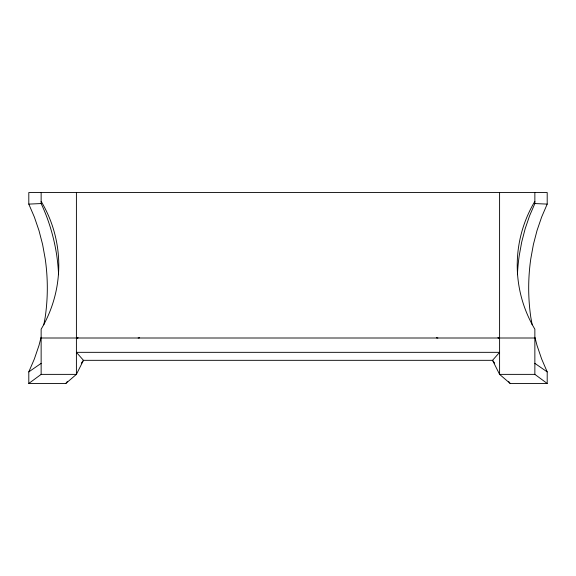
<?xml version="1.0" encoding="UTF-8"?>
<svg xmlns="http://www.w3.org/2000/svg" width="576" height="576" viewBox="0 0 576 576"><rect width="100%" height="100%" fill="white"/><g stroke="black" fill="none" stroke-linecap="round" stroke-linejoin="round"><path stroke-width="0.86" d="M43.826 324.778L45.209 317.203A203.796 203.796 0 0 0 45.209 258.797L42.602 244.483L38.974 230.53L34.358 217.03L28.8 204.106L28.8 192.535L547.2 192.535L547.2 204.106L541.642 217.03L537.026 230.53L533.398 244.483L530.791 258.797A203.796 203.796 0 0 0 530.791 317.203L532.174 324.778M41.105 337.262L38.974 345.47L34.358 358.97L28.8 371.894L28.8 383.465L65.83 383.465L76.406 374.371L83.462 360.324L492.538 360.324L499.594 352.332L76.406 352.332L83.462 360.324L81.324 363.125M534.859 192.535L534.859 203.558L529.56 215.863L525.168 228.722L521.712 242.014L519.228 255.643A194.09 194.09 0 0 0 517.421 274.723M65.83 383.465L67.428 381.362M28.8 383.465L41.141 374.371L76.406 374.371L76.406 192.535M28.8 371.894L41.141 363.355M77.933 337.802L76.406 338.004A8.813 8.813 0 0 0 77.94 337.874M138.125 338.004L139.644 337.802M28.8 204.106L41.141 203.558C48.881 220.039 54.05 237.643 56.772 255.643A194.09 194.09 0 0 1 58.579 274.723M41.141 338.004L534.859 338.004M534.895 337.262L537.026 345.47L541.642 358.97L547.2 371.894L547.2 383.465L534.859 374.371L499.594 374.371L492.538 360.324L494.676 363.125M499.594 192.535L499.594 374.371L510.17 383.465L547.2 383.465M534.859 203.558L547.2 204.106M498.067 337.802L499.594 338.004A8.813 8.813 0 0 1 498.06 337.874M436.356 337.802L437.875 338.004M534.859 363.355L547.2 371.894M508.572 381.362L510.17 383.465M534.859 374.371L534.859 329.191A124.668 124.668 0 0 1 534.859 201.355M41.141 192.535L41.141 203.558M41.141 374.371L41.141 329.191A124.668 124.668 0 0 0 41.141 201.355"/></g></svg>
